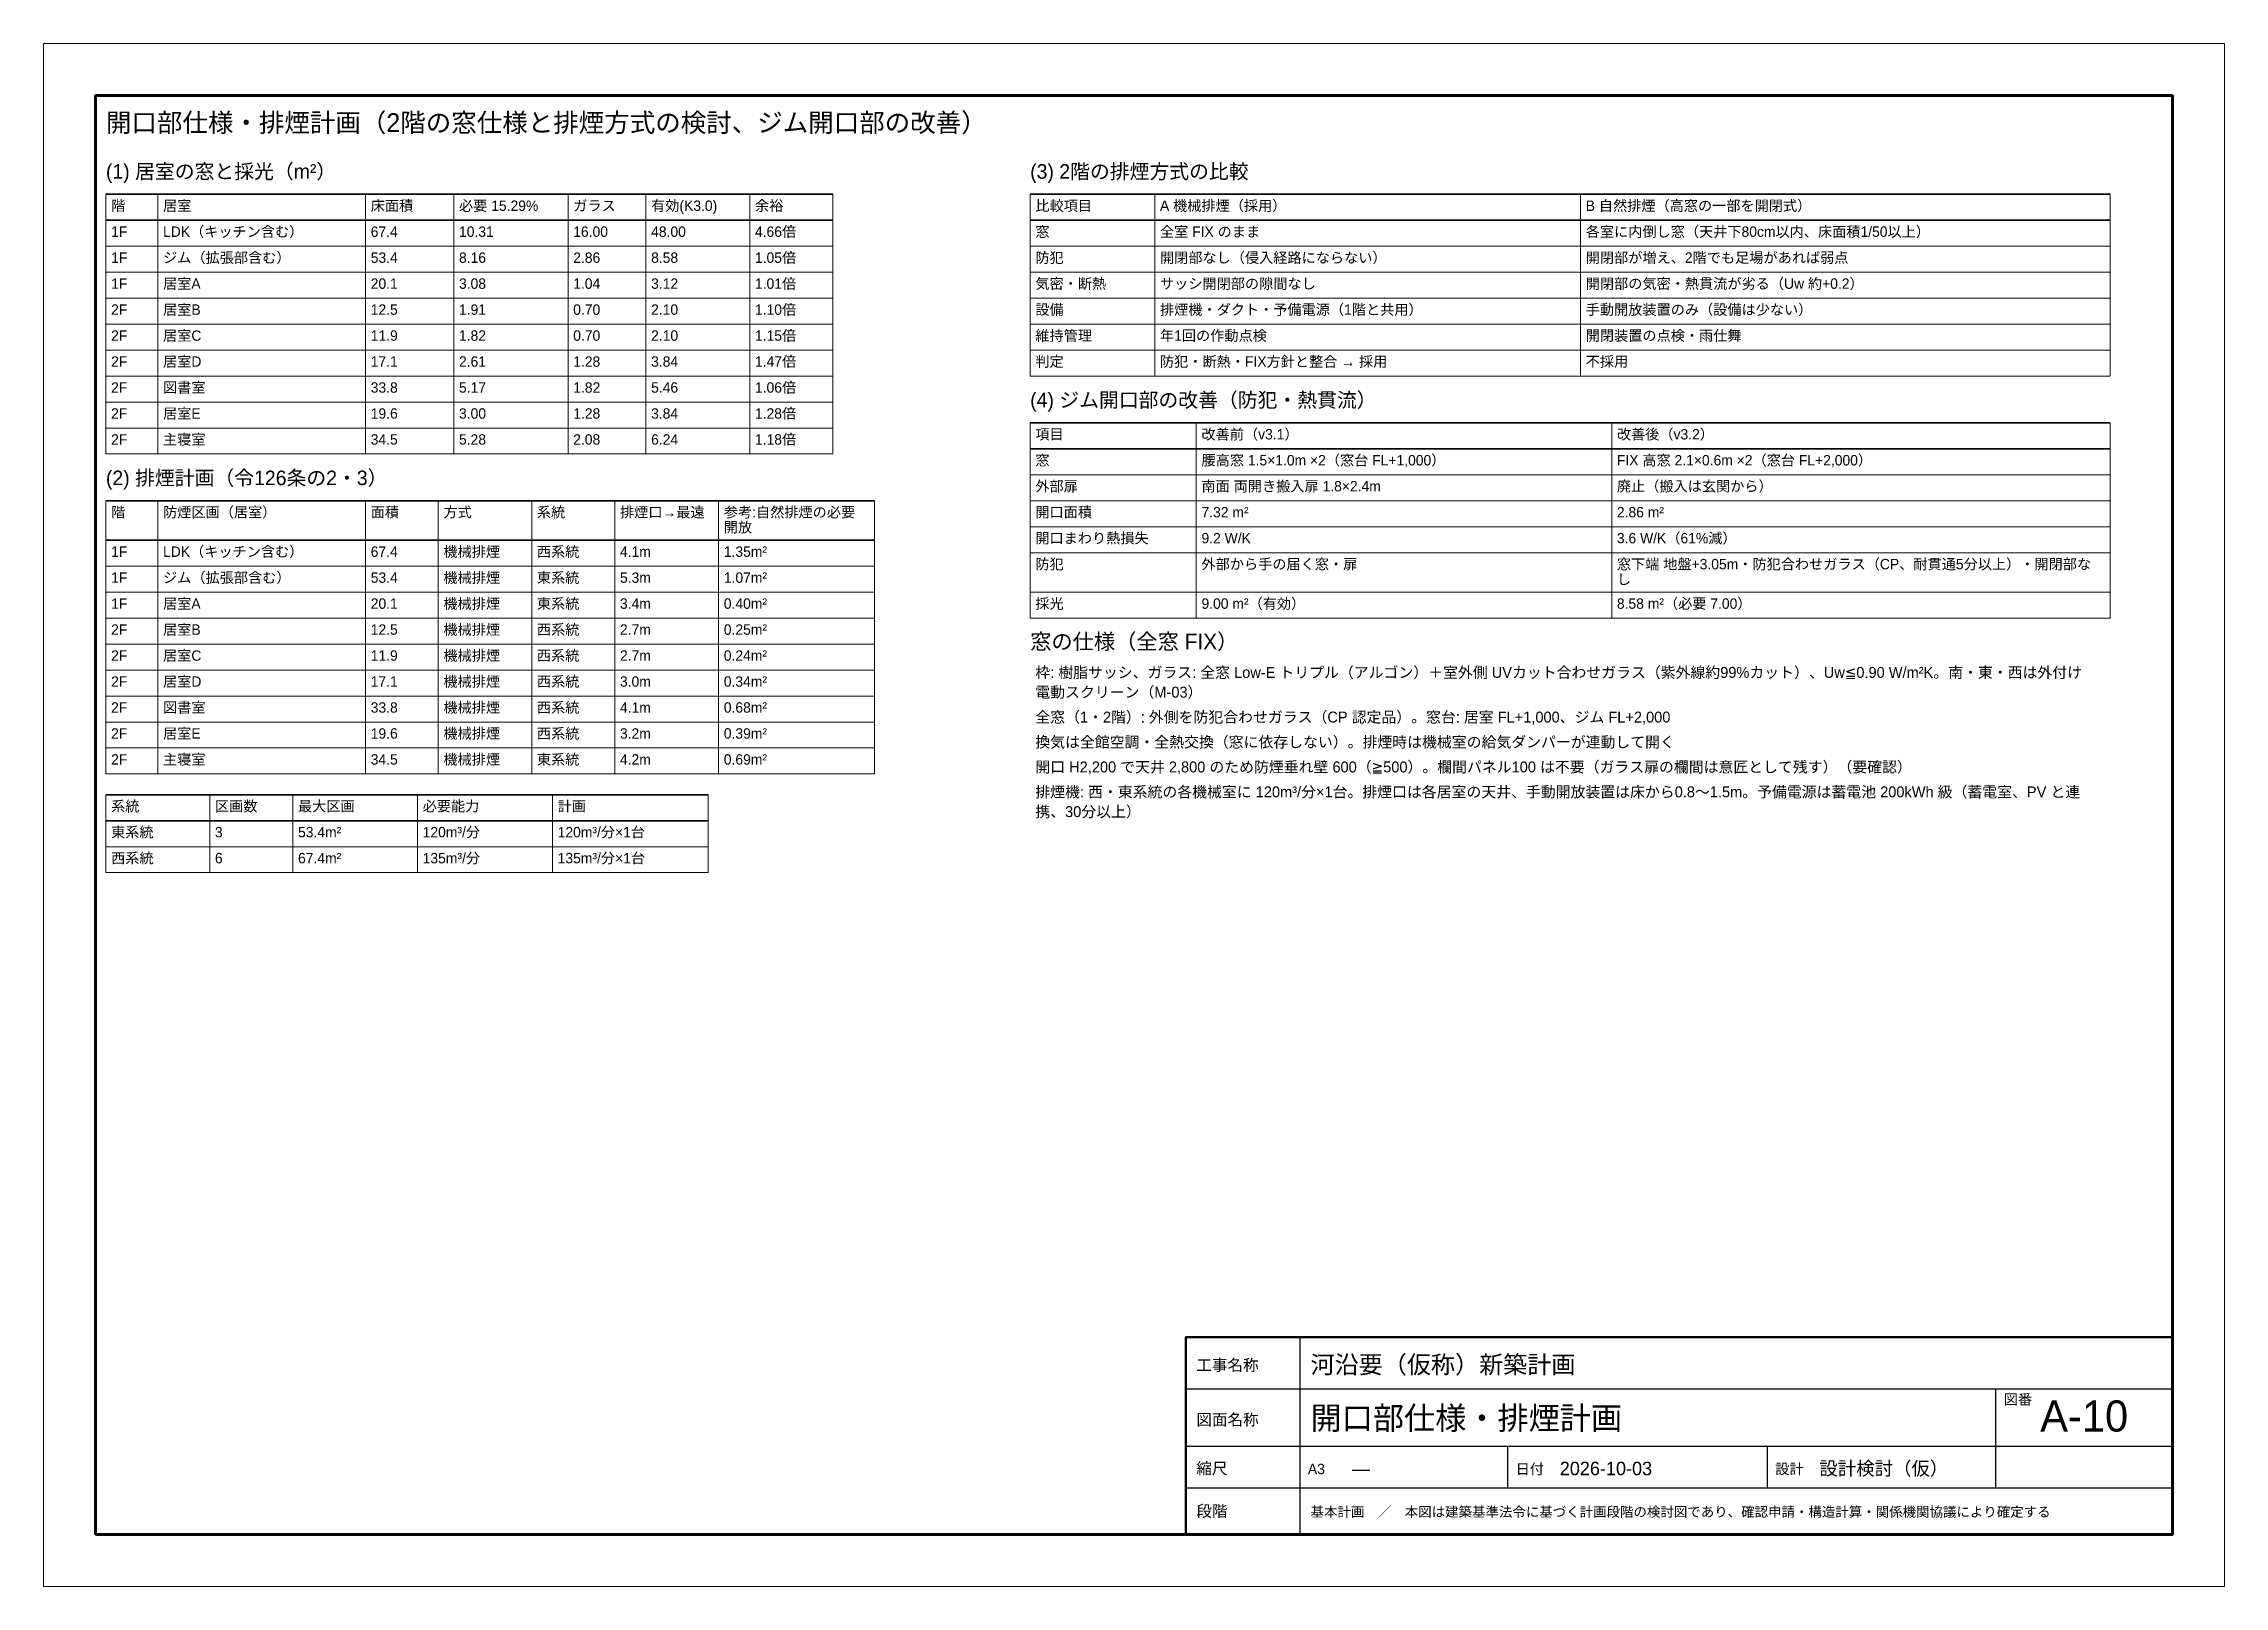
# Model space of a CAD drawing. Header units: millimetres. Extents: x 0 to 420, y 0 to 297.
import ezdxf
from ezdxf.enums import TextEntityAlignment as Align

# ---------------------------------------------------------------- set-up
doc = ezdxf.new("R2010")
doc.units = ezdxf.units.MM
doc.header["$LTSCALE"] = 0.5
for name, color, linetype, lineweight in [('A-TEXT', 7, 'Continuous', 18), ('G-FRAME', 7, 'Continuous', 70), ('G-TABLE', 7, 'Continuous', 18), ('G-TITLE', 7, 'Continuous', 25)]:
    doc.layers.add(name, color=color, linetype=linetype, lineweight=lineweight)
doc.styles.add('JP', font='ipag.ttf')

msp = doc.modelspace()

# ---------------------------------------------------------------- linework, layer by layer
at = {"layer": 'G-FRAME', "lineweight": 0}
msp.add_lwpolyline([(0, 0), (420, 0), (420, 297), (0, 297)], close=True, dxfattribs=at)
at = {"layer": 'G-FRAME'}
msp.add_lwpolyline([(10, 10), (410, 10), (410, 287), (10, 287)], close=True, dxfattribs=at)
at = {"layer": 'G-TABLE', "lineweight": 35}
for points in [[(12, 268), (152, 268)], [(190, 268), (398, 268)], [(12, 263), (152, 263)], [(190, 263), (398, 263)], [(190, 224), (398, 224)], [(190, 219), (398, 219)], [(12, 209), (160, 209)], [(12, 201.4), (160, 201.4)], [(12, 152.4), (128, 152.4)], [(12, 147.4), (128, 147.4)]]:
    msp.add_lwpolyline(points, dxfattribs=at)
at = {"layer": 'G-TABLE'}
for points in [[(12, 268), (12, 218)], [(22, 268), (22, 218)], [(62, 268), (62, 218)], [(79, 268), (79, 218)], [(101, 268), (101, 218)], [(116, 268), (116, 218)], [(136, 268), (136, 218)], [(152, 268), (152, 218)], [(190, 268), (190, 233)], [(214, 268), (214, 233)], [(296, 268), (296, 233)], [(398, 268), (398, 233)], [(190, 224), (190, 186.4)], [(222, 224), (222, 186.4)], [(302, 224), (302, 186.4)], [(398, 224), (398, 186.4)], [(12, 209), (12, 156.4)], [(22, 209), (22, 156.4)], [(62, 209), (62, 156.4)], [(76, 209), (76, 156.4)], [(94, 209), (94, 156.4)], [(110, 209), (110, 156.4)], [(130, 209), (130, 156.4)], [(160, 209), (160, 156.4)], [(12, 152.4), (12, 137.4)], [(32, 152.4), (32, 137.4)], [(48, 152.4), (48, 137.4)], [(72, 152.4), (72, 137.4)], [(98, 152.4), (98, 137.4)], [(128, 152.4), (128, 137.4)]]:
    msp.add_lwpolyline(points, dxfattribs=at)
at = {"layer": 'G-TABLE', "lineweight": 18}
for points in [[(12, 258), (152, 258)], [(190, 258), (398, 258)], [(12, 253), (152, 253)], [(190, 253), (398, 253)], [(12, 248), (152, 248)], [(190, 248), (398, 248)], [(12, 243), (152, 243)], [(190, 243), (398, 243)], [(12, 238), (152, 238)], [(190, 238), (398, 238)], [(12, 233), (152, 233)], [(190, 233), (398, 233)], [(12, 228), (152, 228)], [(12, 223), (152, 223)], [(12, 218), (152, 218)], [(190, 214), (398, 214)], [(190, 209), (398, 209)], [(190, 204), (398, 204)], [(190, 199), (398, 199)], [(12, 196.4), (160, 196.4)], [(12, 191.4), (160, 191.4)], [(190, 191.4), (398, 191.4)], [(12, 186.4), (160, 186.4)], [(190, 186.4), (398, 186.4)], [(12, 181.4), (160, 181.4)], [(12, 176.4), (160, 176.4)], [(12, 171.4), (160, 171.4)], [(12, 166.4), (160, 166.4)], [(12, 161.4), (160, 161.4)], [(12, 156.4), (160, 156.4)], [(12, 142.4), (128, 142.4)], [(12, 137.4), (128, 137.4)]]:
    msp.add_lwpolyline(points, dxfattribs=at)
at = {"layer": 'G-TITLE'}
for p, q in [((242, 10), (242, 48)), ((220, 38), (410, 38)), ((376, 19), (376, 38)), ((220, 27), (410, 27)), ((242, 19), (242, 27)), ((282, 19), (282, 27)), ((332, 19), (332, 27)), ((220, 19), (410, 19))]:
    msp.add_line(p, q, dxfattribs=at)
at = {"layer": 'G-TITLE', "lineweight": 50}
msp.add_lwpolyline([(220, 10), (410, 10), (410, 48), (220, 48)], close=True, dxfattribs=at)

# ---------------------------------------------------------------- texts
at = {"layer": 'A-TEXT', "style": 'JP'}
for s, height, p in [('開口部仕様・排煙計画（2階の窓仕様と排煙方式の検討、ジム開口部の改善）', 3.6, (12, 280)), ('(1) 居室の窓と採光（m²）', 2.8, (12, 271)), ('(3) 2階の排煙方式の比較', 2.8, (190, 271)), ('階', 2, (13, 264.8)), ('居室', 2, (23, 264.8)), ('床面積', 2, (63, 264.8)), ('必要 15.29%', 2, (80, 264.8)), ('ガラス', 2, (102, 264.8)), ('有効(K3.0)', 2, (117, 264.8)), ('余裕', 2, (137, 264.8)), ('比較項目', 2, (191, 264.8)), ('A 機械排煙（採用）', 2, (215, 264.8)), ('B 自然排煙（高窓の一部を開閉式）', 2, (297, 264.8)), ('1F', 2, (13, 259.8)), ('LDK（キッチン含む）', 2, (23, 259.8)), ('67.4', 2, (63, 259.8)), ('10.31', 2, (80, 259.8)), ('16.00', 2, (102, 259.8)), ('48.00', 2, (117, 259.8)), ('4.66倍', 2, (137, 259.8)), ('窓', 2, (191, 259.8)), ('全室 FIX のまま', 2, (215, 259.8)), ('各室に内倒し窓（天井下80cm以内、床面積1/50以上）', 2, (297, 259.8)), ('1F', 2, (13, 254.8)), ('ジム（拡張部含む）', 2, (23, 254.8)), ('53.4', 2, (63, 254.8)), ('8.16', 2, (80, 254.8)), ('2.86', 2, (102, 254.8)), ('8.58', 2, (117, 254.8)), ('1.05倍', 2, (137, 254.8)), ('防犯', 2, (191, 254.8)), ('開閉部なし（侵入経路にならない）', 2, (215, 254.8)), ('開閉部が増え、2階でも足場があれば弱点', 2, (297, 254.8)), ('居室A', 2, (23, 249.8)), ('1.01倍', 2, (137, 249.8)), ('気密・断熱', 2, (191, 249.8)), ('サッシ開閉部の隙間なし', 2, (215, 249.8)), ('開閉部の気密・熱貫流が劣る（Uw 約+0.2）', 2, (297, 249.8)), ('1F', 2, (13, 249.8)), ('20.1', 2, (63, 249.8)), ('3.08', 2, (80, 249.8)), ('1.04', 2, (102, 249.8)), ('3.12', 2, (117, 249.8)), ('2F', 2, (13, 244.8)), ('居室B', 2, (23, 244.8)), ('12.5', 2, (63, 244.8)), ('1.91', 2, (80, 244.8)), ('0.70', 2, (102, 244.8)), ('2.10', 2, (117, 244.8)), ('1.10倍', 2, (137, 244.8)), ('設備', 2, (191, 244.8)), ('排煙機・ダクト・予備電源（1階と共用）', 2, (215, 244.8)), ('手動開放装置のみ（設備は少ない）', 2, (297, 244.8)), ('2F', 2, (13, 239.8)), ('居室C', 2, (23, 239.8)), ('11.9', 2, (63, 239.8)), ('1.82', 2, (80, 239.8)), ('0.70', 2, (102, 239.8)), ('2.10', 2, (117, 239.8)), ('1.15倍', 2, (137, 239.8)), ('維持管理', 2, (191, 239.8)), ('年1回の作動点検', 2, (215, 239.8)), ('開閉装置の点検・雨仕舞', 2, (297, 239.8)), ('2F', 2, (13, 234.8)), ('居室D', 2, (23, 234.8)), ('17.1', 2, (63, 234.8)), ('2.61', 2, (80, 234.8)), ('1.28', 2, (102, 234.8)), ('3.84', 2, (117, 234.8)), ('1.47倍', 2, (137, 234.8)), ('判定', 2, (191, 234.8)), ('防犯・断熱・FIX方針と整合 → 採用', 2, (215, 234.8)), ('不採用', 2, (297, 234.8)), ('2F', 2, (13, 229.8)), ('図書室', 2, (23, 229.8)), ('33.8', 2, (63, 229.8)), ('5.17', 2, (80, 229.8)), ('1.82', 2, (102, 229.8)), ('5.46', 2, (117, 229.8)), ('1.06倍', 2, (137, 229.8)), ('2F', 2, (13, 224.8)), ('居室E', 2, (23, 224.8)), ('19.6', 2, (63, 224.8)), ('3.00', 2, (80, 224.8)), ('1.28', 2, (102, 224.8)), ('3.84', 2, (117, 224.8)), ('1.28倍', 2, (137, 224.8)), ('(4) ジム開口部の改善（防犯・熱貫流）', 2.8, (190, 227)), ('項目', 2, (191, 220.8)), ('改善前（v3.1）', 2, (223, 220.8)), ('改善後（v3.2）', 2, (303, 220.8)), ('2F', 2, (13, 219.8)), ('主寝室', 2, (23, 219.8)), ('34.5', 2, (63, 219.8)), ('5.28', 2, (80, 219.8)), ('2.08', 2, (102, 219.8)), ('6.24', 2, (117, 219.8)), ('1.18倍', 2, (137, 219.8)), ('(2) 排煙計画（令126条の2・3）', 2.8, (12, 212)), ('窓', 2, (191, 215.8)), ('腰高窓 1.5×1.0m ×2（窓台 FL+1,000）', 2, (223, 215.8)), ('FIX 高窓 2.1×0.6m ×2（窓台 FL+2,000）', 2, (303, 215.8)), ('外部扉', 2, (191, 210.8)), ('南面 両開き搬入扉 1.8×2.4m', 2, (223, 210.8)), ('廃止（搬入は玄関から）', 2, (303, 210.8)), ('階', 2, (13, 205.8)), ('防煙区画（居室）', 2, (23, 205.8)), ('面積', 2, (63, 205.8)), ('方式', 2, (77, 205.8)), ('系統', 2, (95, 205.8)), ('排煙口→最遠', 2, (111, 205.8)), ('参考:自然排煙の必要', 2, (131, 205.8)), ('開口面積', 2, (191, 205.8)), ('7.32 m²', 2, (223, 205.8)), ('2.86 m²', 2, (303, 205.8)), ('開放', 2, (131, 202.9)), ('開口まわり熱損失', 2, (191, 200.8)), ('9.2 W/K', 2, (223, 200.8)), ('3.6 W/K（61%減）', 2, (303, 200.8)), ('1F', 2, (13, 198.2)), ('LDK（キッチン含む）', 2, (23, 198.2)), ('67.4', 2, (63, 198.2)), ('機械排煙', 2, (77, 198.2)), ('西系統', 2, (95, 198.2)), ('4.1m', 2, (111, 198.2)), ('1.35m²', 2, (131, 198.2)), ('防犯', 2, (191, 195.8)), ('外部から手の届く窓・扉', 2, (223, 195.8)), ('窓下端 地盤+3.05m・防犯合わせガラス（CP、耐貫通5分以上）・開閉部な', 2, (303, 195.8)), ('1F', 2, (13, 193.2)), ('ジム（拡張部含む）', 2, (23, 193.2)), ('53.4', 2, (63, 193.2)), ('機械排煙', 2, (77, 193.2)), ('東系統', 2, (95, 193.2)), ('5.3m', 2, (111, 193.2)), ('1.07m²', 2, (131, 193.2)), ('し', 2, (303, 192.9)), ('1F', 2, (13, 188.2)), ('居室A', 2, (23, 188.2)), ('20.1', 2, (63, 188.2)), ('機械排煙', 2, (77, 188.2)), ('東系統', 2, (95, 188.2)), ('3.4m', 2, (111, 188.2)), ('0.40m²', 2, (131, 188.2)), ('採光', 2, (191, 188.2)), ('9.00 m²（有効）', 2, (223, 188.2)), ('8.58 m²（必要 7.00）', 2, (303, 188.2)), ('2F', 2, (13, 183.2)), ('居室B', 2, (23, 183.2)), ('12.5', 2, (63, 183.2)), ('機械排煙', 2, (77, 183.2)), ('西系統', 2, (95, 183.2)), ('2.7m', 2, (111, 183.2)), ('0.25m²', 2, (131, 183.2)), ('窓の仕様（全窓 FIX）', 3, (190, 180.4)), ('2F', 2, (13, 178.2)), ('居室C', 2, (23, 178.2)), ('11.9', 2, (63, 178.2)), ('機械排煙', 2, (77, 178.2)), ('西系統', 2, (95, 178.2)), ('2.7m', 2, (111, 178.2)), ('0.24m²', 2, (131, 178.2)), ('枠: 樹脂サッシ、ガラス: 全窓 Low-E トリプル（アルゴン）＋室外側 UVカット合わせガラス（紫外線約99%カット）、Uw≦0.90 W/m²K。南・東・西は外付け', 2.1, (191, 174.9)), ('2F', 2, (13, 173.2)), ('居室D', 2, (23, 173.2)), ('17.1', 2, (63, 173.2)), ('機械排煙', 2, (77, 173.2)), ('西系統', 2, (95, 173.2)), ('3.0m', 2, (111, 173.2)), ('0.34m²', 2, (131, 173.2)), ('電動スクリーン（M-03）', 2.1, (191, 171.1)), ('2F', 2, (13, 168.2)), ('図書室', 2, (23, 168.2)), ('33.8', 2, (63, 168.2)), ('機械排煙', 2, (77, 168.2)), ('西系統', 2, (95, 168.2)), ('4.1m', 2, (111, 168.2)), ('0.68m²', 2, (131, 168.2)), ('全窓（1・2階）: 外側を防犯合わせガラス（CP 認定品）。窓台: 居室 FL+1,000、ジム FL+2,000', 2.1, (191, 166.3)), ('2F', 2, (13, 163.2)), ('居室E', 2, (23, 163.2)), ('19.6', 2, (63, 163.2)), ('機械排煙', 2, (77, 163.2)), ('西系統', 2, (95, 163.2)), ('3.2m', 2, (111, 163.2)), ('0.39m²', 2, (131, 163.2)), ('換気は全館空調・全熱交換（窓に依存しない）。排煙時は機械室の給気ダンパーが連動して開く', 2.1, (191, 161.5)), ('2F', 2, (13, 158.2)), ('主寝室', 2, (23, 158.2)), ('34.5', 2, (63, 158.2)), ('機械排煙', 2, (77, 158.2)), ('東系統', 2, (95, 158.2)), ('4.2m', 2, (111, 158.2)), ('0.69m²', 2, (131, 158.2)), ('開口 H2,200 で天井 2,800 のため防煙垂れ壁 600（≧500）。欄間パネル100 は不要（ガラス扉の欄間は意匠として残す）（要確認）', 2.1, (191, 156.7)), ('系統', 2, (13, 149.2)), ('区画数', 2, (33, 149.2)), ('最大区画', 2, (49, 149.2)), ('必要能力', 2, (73, 149.2)), ('計画', 2, (99, 149.2)), ('排煙機: 西・東系統の各機械室に 120m³/分×1台。排煙口は各居室の天井、手動開放装置は床から0.8〜1.5m。予備電源は蓄電池 200kWh 級（蓄電室、PV と連', 2.1, (191, 151.9)), ('携、30分以上）', 2.1, (191, 148.1)), ('東系統', 2, (13, 144.2)), ('3', 2, (33, 144.2)), ('53.4m²', 2, (49, 144.2)), ('120m³/分', 2, (73, 144.2)), ('120m³/分×1台', 2, (99, 144.2)), ('西系統', 2, (13, 139.2)), ('6', 2, (33, 139.2)), ('67.4m²', 2, (49, 139.2)), ('135m³/分', 2, (73, 139.2)), ('135m³/分×1台', 2, (99, 139.2))]:
    msp.add_text(s, height=height, dxfattribs=at).set_placement(p)
at = {"layer": 'G-TITLE', "style": 'JP'}
for s, height, p in [('工事名称', 2.2, (222, 41.5)), ('河沿要（仮称）新築計画', 3.4, (244, 41)), ('開口部仕様・排煙計画', 4.4, (244, 30.2)), ('図番', 2, (377.5, 35)), ('図面名称', 2.2, (222, 31)), ('縮尺', 2.2, (222, 21.6)), ('A3', 2, (243.5, 21.6)), ('—', 2.6, (252, 21.4)), ('日付', 2, (283.5, 21.6)), ('2026-10-03', 2.6, (292, 21.4)), ('設計', 2, (333.5, 21.6)), ('設計検討（仮）', 2.6, (342, 21.4)), ('段階', 2.2, (222, 13.4)), ('基本計画\u3000／\u3000本図は建築基準法令に基づく計画段階の検討図であり、確認申請・構造計算・関係機関協議により確定する', 1.9, (244, 13.4))]:
    msp.add_text(s, height=height, dxfattribs=at).set_placement(p)
msp.add_text('A-10', height=6, dxfattribs=at).set_placement((393, 28), align=Align.BOTTOM_CENTER)

doc.saveas('drawing.dxf')
